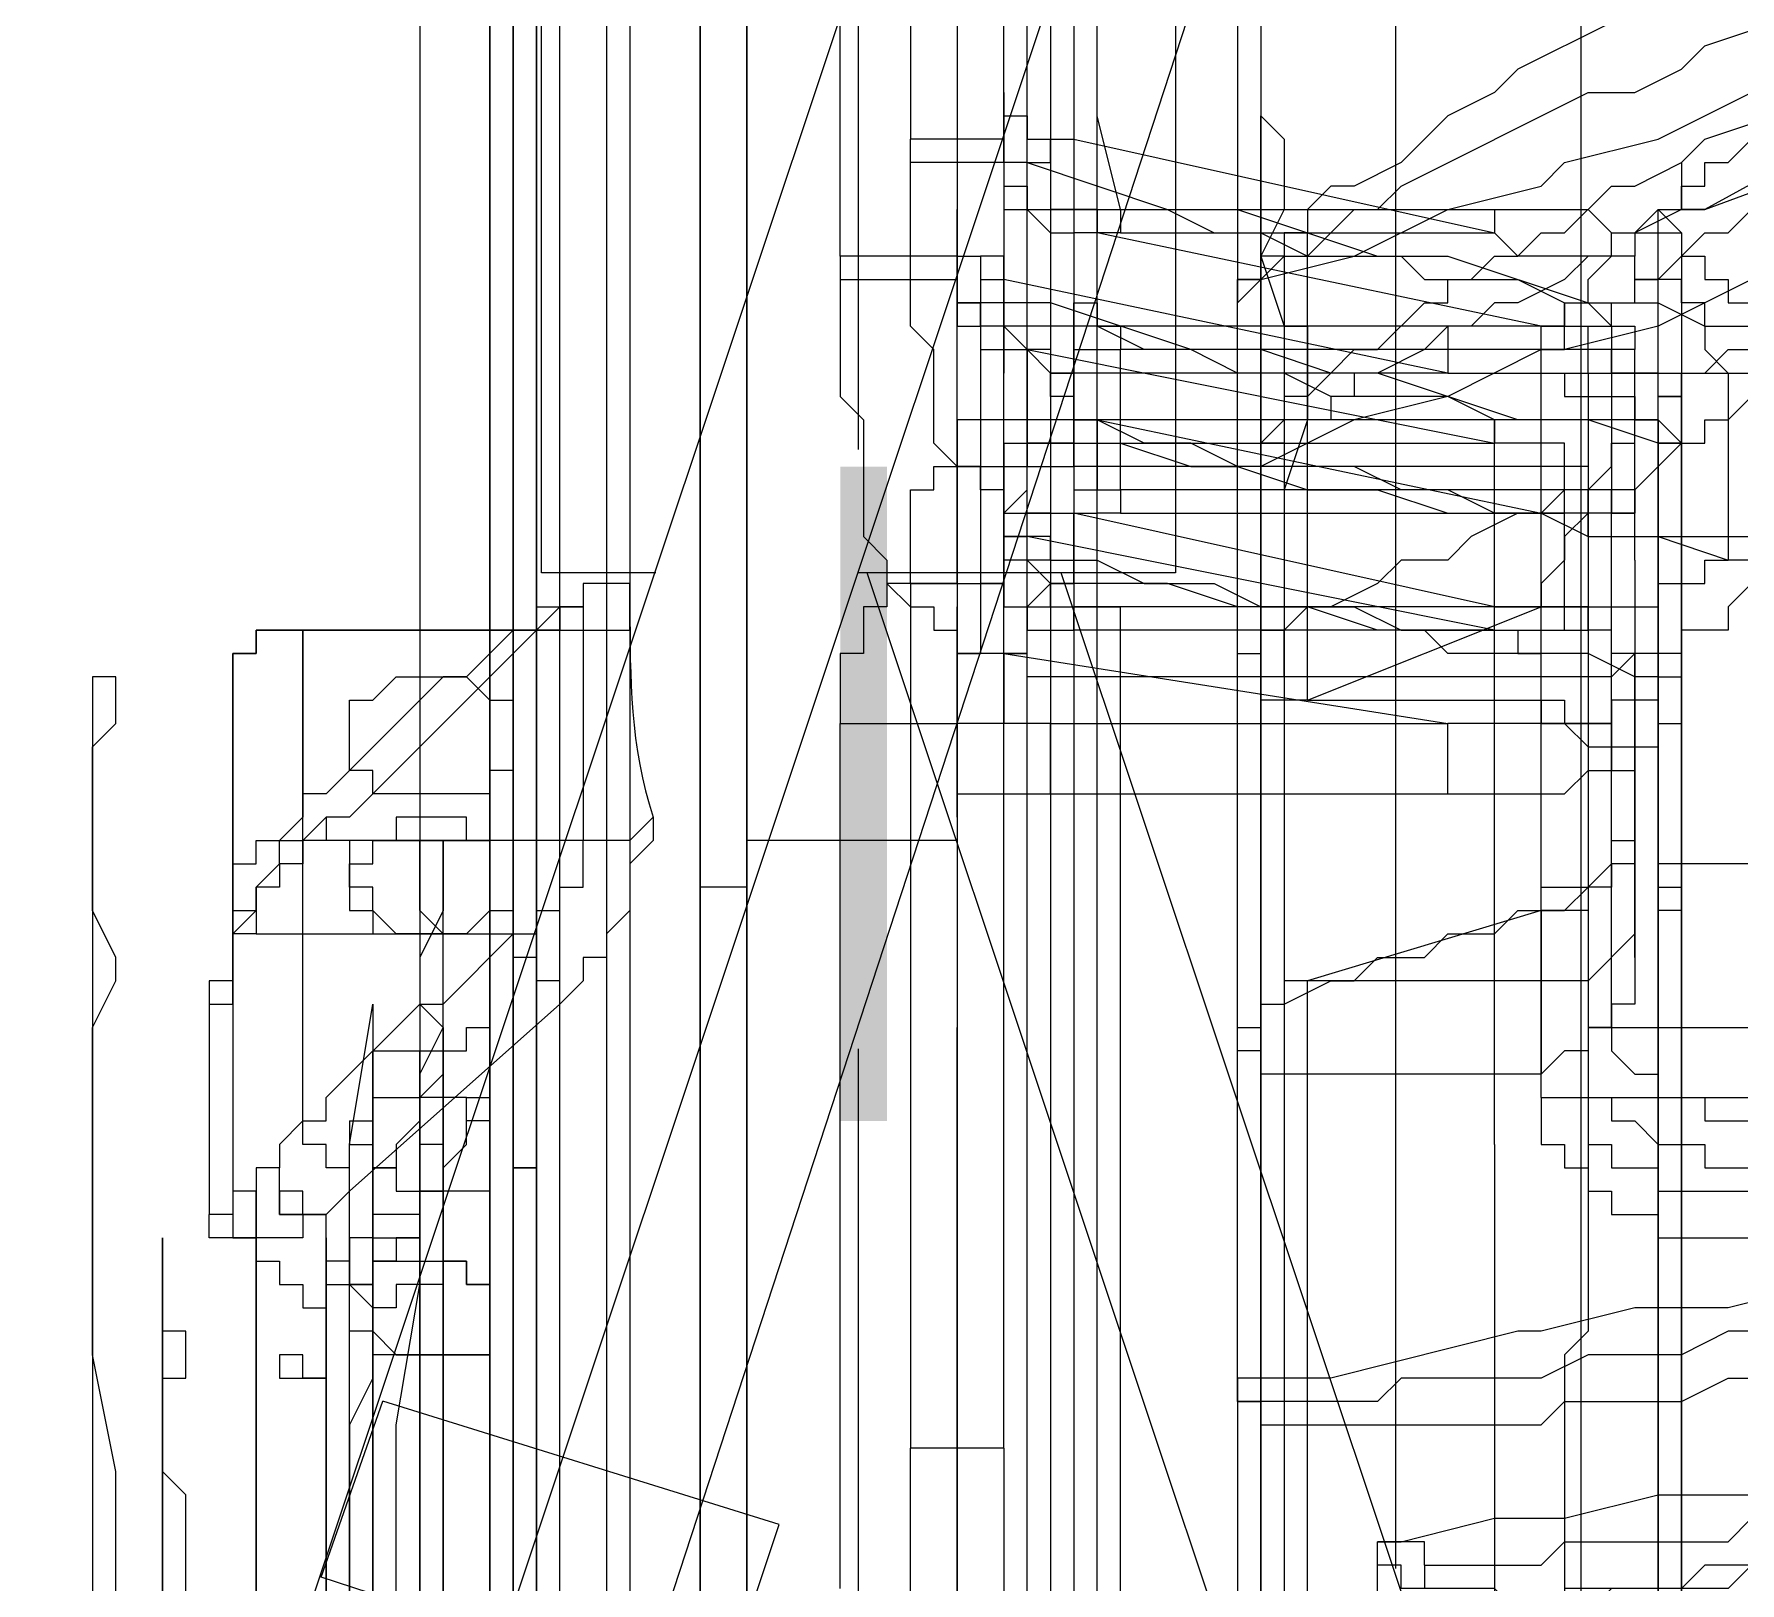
# Model space of a CAD drawing. Header units: millimetres. Extents: x 25083 to 52777, y 24772 to 45779.
# Drawn here: x 49404.81 to 49431.92, y 36179.16 to 36203.77 of the extents above; entities that cross this region are included whole.
import ezdxf

# ---------------------------------------------------------------- set-up
doc = ezdxf.new("R2010")
doc.units = ezdxf.units.MM
doc.layers.add('小车', color=7, linetype='Continuous')
doc.styles.add('标准', font='', dxfattribs={"width": 0.667})
doc.styles.get('标准').set_extended_font_data('FangSong_GB2312')
doc.dimstyles.new('标准', dxfattribs={"dimtxt": 35, "dimasz": 4, "dimexe": 2, "dimexo": 0, "dimtad": 1, "dimdec": 1, "dimzin": 9, "dimdsep": 46, "dimtxsty": '标准', "dimcen": 0, "dimdle": 6, "dimazin": 2, "dimtfac": 1, "dimtdec": 1, "dimtmove": 0, "dimatfit": 3, "dimfxl": 1, "dimtolj": 1, "dimtzin": 0, "dimarcsym": 0})

# ---------------------------------------------------------------- blocks, each defined once
blk = doc.blocks.new('zw$D2F4')
h = blk.add_hatch(color=7)
edge = h.paths.add_edge_path(flags=0)
edge.add_spline(control_points=[(528.444, 242.126), (528.444, 242.126), (528.444, 252.524), (528.444, 252.524), (528.444, 252.524), (527.701, 252.524), (527.701, 252.524), (527.701, 252.524), (527.701, 242.126), (527.701, 242.126), (527.701, 242.126), (528.444, 242.126), (528.444, 242.126), (528.444, 242.126), (528.444, 242.126), (528.444, 242.126)], knot_values=[0, 0, 0, 0, 1, 1, 1, 2, 2, 2, 3, 3, 3, 4, 4, 4, 5, 5, 5, 5], degree=3, periodic=0)
edge = h.paths.add_edge_path(flags=0)
edge.add_spline(control_points=[(528.444, 263.294), (528.444, 263.294), (528.444, 295.23), (528.444, 295.23), (528.444, 295.23), (527.701, 295.23), (527.701, 295.23), (527.701, 295.23), (527.701, 263.294), (527.701, 263.294), (527.701, 263.294), (528.444, 263.294), (528.444, 263.294), (528.444, 263.294), (528.444, 263.294), (528.444, 263.294)], knot_values=[0, 0, 0, 0, 1, 1, 1, 2, 2, 2, 3, 3, 3, 4, 4, 4, 5, 5, 5, 5], degree=3, periodic=0)
edge = h.paths.add_edge_path(flags=0)
edge.add_spline(control_points=[(528.444, 306), (528.444, 306), (528.444, 316.398), (528.444, 316.398), (528.444, 316.398), (527.701, 316.398), (527.701, 316.398), (527.701, 316.398), (527.701, 306), (527.701, 306), (527.701, 306), (528.444, 306), (528.444, 306), (528.444, 306), (528.444, 306), (528.444, 306)], knot_values=[0, 0, 0, 0, 1, 1, 1, 2, 2, 2, 3, 3, 3, 4, 4, 4, 5, 5, 5, 5], degree=3, periodic=0)
edge = h.paths.add_edge_path(flags=0)
edge.add_spline(control_points=[(528.444, 327.167), (528.444, 327.167), (528.444, 359.104), (528.444, 359.104), (528.444, 359.104), (527.701, 359.104), (527.701, 359.104), (527.701, 359.104), (527.701, 327.167), (527.701, 327.167), (527.701, 327.167), (528.444, 327.167), (528.444, 327.167), (528.444, 327.167), (528.444, 327.167), (528.444, 327.167)], knot_values=[0, 0, 0, 0, 1, 1, 1, 2, 2, 2, 3, 3, 3, 4, 4, 4, 5, 5, 5, 5], degree=3, periodic=0)
at = {"color": 7, "lineweight": 5}
for points in [[(522.502, 371.359), (522.502, 360.59), (522.131, 355.391), (522.131, 216.874), (522.502, 211.303), (522.502, 210.932), (522.502, 201.277)], [(522.502, 201.277), (522.502, 205.362), (522.873, 206.476), (522.873, 361.704), (522.873, 362.075), (522.873, 366.903), (522.502, 367.274), (522.502, 371.359)], [(525.844, 201.277), (525.844, 207.59), (525.473, 210.932), (525.473, 355.391), (525.473, 360.59), (525.473, 363.932), (525.844, 366.531), (525.844, 371.359)], [(525.844, 371.359), (525.844, 367.274), (526.216, 365.417), (526.216, 217.616), (526.216, 212.046), (526.216, 208.704), (525.844, 206.476), (525.844, 201.277)], [(525.844, 369.874), (525.844, 359.104), (525.473, 353.162), (525.473, 321.968), (525.473, 315.655), (525.473, 309.713)], [(526.216, 310.827), (526.216, 363.932), (525.844, 365.417), (525.844, 369.874)], [(522.502, 205.362), (522.502, 214.645), (522.131, 220.216), (522.131, 350.192), (522.502, 356.876), (522.502, 359.847), (522.502, 367.274)], [(522.502, 367.274), (522.502, 363.189), (522.873, 361.704), (522.873, 215.76), (522.873, 213.16), (522.873, 210.189), (522.502, 210.189), (522.502, 205.362)], [(523.616, 206.476), (523.616, 209.075), (523.245, 210.189), (523.245, 356.133), (523.245, 358.733), (523.245, 361.704), (523.616, 363.56), (523.616, 366.531)], [(523.616, 366.531), (523.616, 352.048), (523.988, 350.192), (523.988, 223.187), (523.616, 216.874), (523.616, 213.903), (523.616, 206.476)], [(522.502, 365.046), (522.502, 202.391)], [(530.301, 321.226), (530.301, 346.107)], [(532.157, 320.483), (531.786, 321.968), (531.786, 344.993)], [(529.558, 344.621), (529.558, 319.369)], [(531.043, 343.507), (531.043, 318.626)], [(521.017, 343.136), (521.017, 227.272)], [(526.216, 339.793), (526.216, 310.456)], [(526.216, 235.07), (526.216, 339.793)], [(528.815, 339.793), (528.815, 321.597)], [(530.301, 321.597), (530.301, 339.793)], [(522.502, 232.842), (522.502, 337.937)], [(524.359, 337.937), (524.359, 232.842)], [(525.473, 232.842), (525.473, 337.937)], [(525.473, 337.937), (525.473, 232.842)], [(527.701, 319.74), (527.701, 337.937)], [(529.558, 337.937), (529.558, 319.74)], [(531.786, 287.06), (531.786, 329.024), (531.415, 329.395), (531.415, 331.995), (531.786, 332.366), (531.786, 333.48), (531.415, 333.48), (531.415, 286.318)], [(530.672, 286.318), (530.672, 327.91), (531.043, 329.024), (531.043, 330.51), (530.672, 331.252), (530.672, 332.738), (531.043, 332.738), (531.043, 287.06)], [(541.07, 321.226), (541.441, 321.597), (542.555, 321.968), (544.784, 323.454), (545.155, 323.454), (547.383, 324.939), (548.497, 325.31), (548.869, 325.682), (550.354, 326.425), (551.468, 326.796), (552.582, 327.539)], [(552.954, 326.796), (541.441, 320.483)], [(544.784, 326.053), (544.412, 326.053), (543.298, 325.31), (542.555, 324.939), (542.184, 324.568), (541.07, 324.196), (540.327, 323.825), (539.956, 323.454), (538.471, 322.711), (538.099, 322.34), (537.356, 321.968), (536.614, 321.226), (535.871, 320.854), (535.5, 320.854), (535.128, 320.483)], [(534.014, 318.997), (534.014, 319.369), (534.386, 319.369), (534.757, 319.74), (535.128, 319.74), (535.871, 320.483), (536.242, 320.483), (536.614, 320.854), (539.585, 322.34), (540.327, 322.34), (541.07, 322.711), (541.441, 323.082), (542.555, 323.454), (542.927, 323.825), (544.041, 324.196), (544.412, 324.196), (545.526, 324.939)], [(534.014, 318.997), (534.386, 319.369), (535.871, 319.74), (537.356, 320.483), (538.842, 320.854), (539.213, 321.226), (540.699, 321.597), (542.184, 322.34), (543.67, 322.711), (544.412, 323.082), (545.526, 323.454), (547.012, 324.196), (548.497, 324.568)], [(534.386, 324.196), (534.386, 317.141)], [(534.014, 323.454), (534.014, 319.74)], [(538.842, 317.883), (538.842, 318.255), (539.213, 318.255), (539.213, 318.997), (539.585, 318.997), (539.585, 319.369), (539.956, 319.74), (539.956, 320.111), (540.327, 320.111), (540.699, 320.483), (541.07, 320.483), (541.07, 320.854), (541.441, 320.854), (541.441, 321.226), (541.813, 321.226), (542.184, 321.597), (542.555, 321.597), (542.927, 321.968), (543.298, 321.968), (543.298, 322.34), (544.041, 322.34), (544.412, 322.711), (545.155, 322.711), (545.155, 323.082)], [(541.441, 320.483), (548.497, 323.082)], [(530.301, 322.34), (530.301, 321.226)], [(530.301, 321.597), (530.301, 322.34)], [(530.301, 322.34), (530.301, 321.968), (530.672, 321.968), (530.672, 321.597), (531.043, 321.597), (531.415, 321.597)], [(534.386, 285.946), (534.386, 321.968), (534.757, 321.597), (534.757, 321.226), (534.757, 320.854), (534.757, 320.483), (534.386, 319.74), (534.757, 318.626), (534.757, 313.798)], [(528.815, 321.226), (528.815, 321.597)], [(530.301, 321.597), (529.558, 321.597), (529.187, 321.597), (528.815, 321.597)], [(530.301, 321.597), (530.301, 321.226)], [(530.672, 321.226), (531.043, 321.226), (531.043, 321.597), (531.415, 321.597)], [(531.415, 321.597), (538.099, 320.111)], [(531.415, 321.597), (531.415, 320.111)], [(549.24, 321.597), (548.497, 321.597), (547.012, 321.226), (545.526, 320.483), (544.412, 320.111), (543.67, 319.74), (542.184, 319.369), (540.699, 318.626), (539.213, 318.255), (538.842, 318.255), (537.356, 317.512), (535.871, 317.141), (534.386, 316.398)], [(539.585, 317.883), (539.585, 318.626), (539.956, 318.626), (539.956, 318.997), (540.327, 318.997), (540.327, 319.369), (540.699, 319.369), (541.441, 320.111), (541.813, 320.111), (542.184, 320.483), (542.555, 320.483), (542.927, 320.854), (543.67, 320.854), (544.041, 321.226), (544.784, 321.226), (545.155, 321.597), (545.898, 321.597)], [(529.558, 316.398), (529.187, 316.769), (529.187, 318.255), (528.815, 318.626), (528.815, 321.226)], [(530.301, 321.226), (528.815, 321.226)], [(530.301, 321.226), (530.301, 318.626), (530.672, 318.255), (530.672, 316.398)], [(530.672, 321.226), (530.301, 321.226)], [(530.301, 321.226), (530.301, 320.483), (530.672, 320.483), (531.043, 320.111), (531.415, 320.111)], [(530.301, 321.226), (530.301, 320.854), (530.672, 320.854), (530.672, 320.483), (531.043, 320.483), (532.157, 320.483)], [(530.672, 316.769), (530.672, 321.226)], [(530.672, 321.226), (532.9, 320.483), (534.014, 320.483), (536.242, 319.74), (537.356, 319.74), (539.585, 318.997), (540.699, 318.997), (541.441, 318.626)], [(535.5, 317.883), (535.871, 318.255), (536.242, 318.255), (536.985, 318.997), (537.356, 318.997), (537.356, 319.369), (537.728, 319.369), (538.099, 319.74), (538.471, 319.74), (538.842, 320.111), (539.213, 320.111), (539.956, 320.854), (540.327, 320.854), (541.07, 321.226)], [(541.07, 321.226), (541.07, 320.483), (541.441, 320.483)], [(529.558, 319.369), (529.558, 320.483)], [(529.558, 320.483), (529.558, 319.74)], [(529.558, 320.483), (529.558, 319.74), (529.929, 319.74), (529.929, 319.369), (530.301, 319.369)], [(531.786, 320.483), (531.043, 320.483), (531.043, 320.111)], [(531.786, 320.483), (532.9, 320.483), (533.643, 320.111), (534.386, 320.111), (535.128, 319.74), (536.614, 319.74), (536.985, 319.369), (538.471, 319.369), (539.213, 318.997)], [(531.786, 320.483), (531.786, 320.111)], [(532.157, 320.483), (538.099, 320.483)], [(532.157, 320.483), (532.157, 320.111)], [(535.128, 320.483), (535.128, 320.111), (534.757, 320.111), (534.757, 319.74), (534.386, 319.74), (534.386, 319.369), (534.014, 319.369), (534.014, 318.997)], [(541.441, 320.483), (541.07, 320.483), (540.327, 320.111), (540.327, 319.74), (539.585, 319.74), (539.213, 319.369), (538.471, 318.997), (538.099, 318.997), (537.728, 318.626), (537.356, 318.626), (536.985, 318.255), (536.242, 317.883), (535.871, 317.883), (535.871, 317.512), (535.5, 317.512), (535.5, 317.141), (534.757, 317.141), (534.757, 316.769), (534.386, 316.769), (534.386, 316.398)], [(538.099, 320.483), (539.585, 320.483), (539.956, 320.111), (541.07, 320.111), (541.07, 319.74), (541.441, 319.74), (541.441, 319.369), (541.813, 319.369), (541.813, 318.997), (542.184, 318.997), (542.184, 318.626)], [(538.099, 320.483), (538.099, 320.111)], [(540.699, 285.946), (540.699, 320.483), (541.07, 320.111), (541.07, 286.689)], [(531.043, 320.111), (531.043, 317.883)], [(531.043, 320.111), (531.415, 320.111)], [(531.415, 320.111), (531.415, 318.626)], [(532.157, 320.111), (531.415, 320.111)], [(531.786, 320.111), (531.415, 320.111)], [(531.415, 320.111), (531.415, 317.512)], [(538.842, 318.626), (531.786, 320.111)], [(531.786, 318.997), (531.786, 320.111)], [(532.157, 320.111), (538.099, 320.111)], [(535.128, 312.684), (535.128, 320.111), (534.757, 320.111), (534.757, 318.626), (535.128, 318.626), (535.128, 317.141), (534.757, 316.027), (534.757, 314.17), (534.757, 312.684), (534.757, 285.946)], [(541.441, 318.626), (541.441, 318.997), (541.07, 318.997), (541.07, 319.369), (540.327, 319.369), (540.327, 319.74), (538.471, 319.74), (538.099, 320.111)], [(539.585, 315.284), (539.585, 316.027), (539.956, 316.398), (539.956, 316.769), (540.327, 316.769), (540.327, 317.141), (540.699, 317.141), (540.699, 317.512), (541.07, 317.512), (541.07, 317.883), (541.441, 317.883), (541.813, 318.255), (542.184, 318.255), (542.184, 318.626), (542.555, 318.626), (542.927, 318.997), (543.298, 318.997), (543.67, 319.369), (544.041, 319.369), (544.041, 319.74), (544.784, 319.74), (545.155, 320.111), (545.898, 320.111)], [(527.701, 319.74), (527.701, 319.369)], [(529.558, 319.74), (528.444, 319.74), (527.701, 319.74)], [(529.558, 319.74), (529.558, 319.369)], [(530.301, 319.369), (530.301, 319.74), (529.929, 319.74), (529.929, 319.369), (529.929, 318.997)], [(534.014, 319.74), (534.014, 318.997)], [(527.701, 319.369), (527.701, 317.512), (528.072, 317.141), (528.072, 315.284), (528.444, 314.912), (528.444, 314.541)], [(527.701, 319.369), (529.558, 319.369)], [(529.558, 319.369), (529.558, 318.626), (529.929, 318.626), (529.929, 318.255), (530.301, 318.255)], [(531.043, 318.626), (529.929, 318.626), (529.929, 318.997), (529.558, 318.997), (529.558, 319.369)], [(529.558, 314.541), (529.558, 319.369)], [(529.558, 319.369), (529.558, 318.997), (529.929, 318.997)], [(537.356, 317.883), (530.301, 319.369)], [(530.301, 318.255), (530.301, 319.369)], [(540.699, 316.769), (539.585, 317.141), (538.471, 317.141), (536.242, 317.883), (535.5, 317.883), (534.386, 318.255), (533.272, 318.255), (531.043, 318.997), (529.929, 318.997)], [(529.929, 318.997), (529.929, 314.541)], [(531.415, 318.626), (531.415, 318.997), (531.786, 318.997)], [(531.786, 318.997), (531.786, 318.626), (532.157, 318.626)], [(534.014, 301.915), (534.014, 318.997)], [(539.213, 318.997), (539.213, 318.626), (538.842, 318.626)], [(539.213, 318.997), (539.585, 318.997), (539.956, 318.626), (540.327, 318.626), (540.327, 318.255)], [(539.956, 315.284), (539.956, 315.655), (540.327, 315.655), (540.327, 316.027), (541.07, 316.769), (541.441, 316.769), (541.441, 317.141), (541.813, 317.141), (542.184, 317.512), (542.555, 317.512), (542.927, 317.883), (543.67, 317.883), (544.041, 318.255), (544.412, 318.255), (544.784, 318.626), (545.898, 318.626), (546.269, 318.997)], [(531.043, 318.626), (530.301, 318.626), (530.301, 318.255)], [(531.043, 318.626), (531.043, 318.255), (530.672, 318.255)], [(537.356, 318.626), (531.043, 318.626)], [(531.043, 318.626), (531.043, 317.883)], [(538.099, 317.141), (537.356, 317.512), (535.5, 317.512), (534.757, 317.883), (534.014, 317.883), (533.272, 318.255), (532.529, 318.255), (531.786, 318.626), (531.043, 318.626)], [(531.415, 316.398), (531.415, 318.626)], [(531.415, 318.626), (531.415, 318.255), (532.157, 318.255)], [(538.842, 318.626), (532.157, 318.626)], [(532.157, 318.626), (532.157, 318.255)], [(541.07, 316.769), (541.07, 317.512), (540.699, 317.512), (540.699, 317.883), (540.327, 317.883), (539.956, 317.883), (539.956, 318.255), (538.842, 318.255), (538.842, 318.626), (537.356, 318.626)], [(537.356, 318.626), (537.356, 317.883)], [(538.842, 318.626), (539.956, 318.626), (539.956, 318.255)], [(541.441, 318.626), (541.441, 318.255), (541.813, 317.883), (541.813, 314.912)], [(541.441, 318.626), (542.184, 318.626)], [(530.301, 318.255), (530.672, 318.255), (531.043, 317.883)], [(530.301, 315.655), (530.301, 318.255)], [(530.301, 318.255), (530.301, 317.883)], [(530.301, 317.883), (530.301, 318.255), (530.672, 318.255)], [(530.672, 318.255), (538.099, 316.769)], [(530.672, 318.255), (530.672, 317.141)], [(539.956, 318.255), (532.157, 318.255)], [(532.157, 316.027), (532.157, 318.255)], [(540.327, 318.255), (539.956, 318.255)], [(539.956, 318.255), (539.956, 316.027)], [(540.327, 316.027), (540.327, 318.255)], [(530.301, 316.769), (530.301, 317.883)], [(530.301, 315.655), (530.301, 317.883)], [(537.356, 317.883), (531.043, 317.883)], [(531.786, 317.141), (531.415, 317.141), (531.415, 317.512), (531.043, 317.512), (531.043, 317.883)], [(531.043, 317.883), (531.415, 317.883), (531.415, 317.512)], [(535.5, 317.883), (535.128, 317.512), (534.757, 317.512), (534.757, 317.141), (534.386, 316.769)], [(537.356, 317.883), (539.213, 317.883), (539.213, 317.512), (540.327, 317.512), (540.327, 317.141), (540.699, 317.141), (540.699, 316.769)], [(538.842, 306.371), (538.842, 317.883)], [(538.842, 317.883), (539.585, 317.883)], [(539.585, 317.883), (558.524, 317.883)], [(539.585, 317.883), (539.585, 306.371)], [(531.415, 317.512), (531.415, 316.398)], [(531.415, 317.512), (531.415, 317.141), (531.786, 317.141)], [(538.099, 317.141), (529.558, 317.141)], [(529.558, 317.141), (529.558, 313.427), (529.558, 312.684), (529.558, 310.827)], [(530.301, 316.769), (530.672, 316.769), (530.672, 317.141)], [(531.415, 316.769), (530.672, 316.769), (530.672, 317.141)], [(531.786, 317.141), (538.842, 315.655)], [(531.786, 317.141), (531.786, 316.027)], [(539.213, 315.655), (538.099, 315.655), (537.356, 316.027), (536.614, 316.027), (535.871, 316.398), (534.014, 316.398), (533.272, 316.769), (532.529, 316.769), (531.786, 317.141)], [(534.386, 317.141), (534.386, 316.769)], [(538.099, 316.398), (538.099, 317.141)], [(539.585, 316.398), (539.213, 316.398), (539.213, 316.769), (538.842, 316.769), (538.842, 317.141), (538.471, 317.141), (538.099, 317.141)], [(538.099, 317.141), (538.099, 316.769)], [(540.699, 317.141), (539.585, 317.141)], [(539.585, 317.141), (539.585, 316.398)], [(540.699, 317.141), (540.699, 316.769), (541.07, 316.769), (541.07, 313.056), (541.07, 312.313), (541.07, 310.085)], [(540.699, 310.085), (540.699, 317.141)], [(541.07, 307.485), (541.07, 316.769), (540.699, 317.141), (540.699, 265.15)], [(530.301, 316.769), (530.301, 314.541)], [(530.301, 316.769), (530.301, 316.398), (531.415, 316.398)], [(530.672, 316.398), (530.672, 316.769)], [(530.672, 316.769), (531.786, 316.769)], [(530.672, 316.769), (531.043, 316.769), (531.043, 315.655), (530.672, 315.655)], [(531.415, 316.769), (538.099, 316.769)], [(531.415, 315.655), (531.786, 315.655), (531.786, 316.769)], [(531.415, 316.398), (531.415, 316.769)], [(531.786, 316.769), (532.157, 316.769), (533.272, 316.398), (534.014, 316.398), (535.128, 316.027), (536.242, 316.027), (537.356, 315.655), (538.842, 315.655), (539.585, 315.284), (540.699, 315.284), (541.813, 314.912)], [(534.386, 316.398), (534.386, 316.769)], [(534.386, 316.769), (534.386, 287.06)], [(539.213, 316.398), (538.842, 316.398), (538.842, 316.769), (538.099, 316.769)], [(541.07, 316.769), (540.699, 316.769)], [(540.699, 313.056), (540.699, 316.769)], [(541.07, 316.769), (541.07, 313.056)], [(528.815, 314.541), (528.815, 316.027), (529.187, 316.027), (529.187, 316.398), (529.558, 316.398)], [(530.301, 315.655), (530.301, 316.027), (529.929, 316.027), (529.929, 316.398), (529.558, 316.398)], [(529.558, 316.398), (530.672, 316.398)], [(530.301, 315.655), (530.672, 316.027), (530.672, 316.398)], [(539.213, 316.398), (531.415, 316.398)], [(531.415, 316.398), (531.415, 316.027), (532.157, 316.027)], [(531.415, 316.398), (531.415, 316.027), (531.786, 316.027)], [(531.415, 316.398), (531.415, 314.17)], [(539.585, 316.398), (538.099, 316.398)], [(538.099, 306.371), (538.099, 316.398)], [(539.213, 314.17), (539.213, 316.398)], [(539.585, 316.398), (539.213, 316.398)], [(539.585, 316.398), (539.585, 305.257)], [(539.585, 316.398), (539.585, 314.17)], [(532.157, 315.655), (531.786, 315.655), (531.786, 316.027)], [(539.956, 316.027), (532.157, 316.027)], [(532.157, 316.027), (532.157, 315.655)], [(539.585, 316.027), (539.213, 316.027), (538.842, 315.655), (538.471, 315.655), (537.728, 315.284), (537.356, 314.912), (536.614, 314.912), (536.242, 314.541), (535.5, 314.17), (535.128, 314.17), (534.757, 313.798)], [(539.956, 316.027), (539.956, 315.655), (539.213, 315.655), (538.842, 315.655)], [(539.585, 316.027), (539.585, 315.655), (539.213, 315.284), (539.213, 314.912), (538.842, 314.541), (538.842, 314.17)], [(540.327, 316.027), (540.327, 315.655), (539.585, 315.655), (539.213, 315.655)], [(540.327, 314.912), (540.327, 315.655), (539.956, 315.655), (539.956, 316.027), (539.585, 316.027)], [(540.327, 316.027), (539.956, 316.027)], [(530.301, 314.541), (530.301, 315.655)], [(530.301, 314.541), (530.301, 315.284), (530.672, 315.284), (530.672, 315.655)], [(530.301, 315.655), (530.672, 315.655)], [(530.672, 315.284), (530.301, 315.284), (530.301, 315.655)], [(531.043, 314.912), (530.672, 314.912), (530.672, 315.284), (530.301, 315.284), (530.301, 315.655)], [(530.672, 315.655), (531.415, 315.655)], [(538.099, 314.17), (531.415, 315.655)], [(531.415, 314.541), (531.415, 315.655)], [(532.157, 315.655), (538.842, 315.655)], [(538.842, 315.655), (539.213, 315.655)], [(538.099, 313.798), (530.672, 315.284)], [(530.672, 314.17), (530.672, 315.284)], [(531.043, 314.912), (531.043, 315.284), (530.672, 315.284)], [(539.585, 315.284), (539.956, 315.284)], [(539.585, 315.284), (539.585, 307.485)], [(539.956, 315.284), (559.267, 315.284)], [(539.956, 307.485), (539.956, 315.284)], [(531.043, 314.541), (530.672, 314.912), (530.301, 314.912), (530.301, 314.541), (529.929, 314.541)], [(531.043, 314.912), (531.786, 314.912), (532.529, 314.541), (533.643, 314.541), (534.386, 314.17), (535.871, 314.17), (536.614, 313.798), (538.099, 313.798)], [(542.184, 314.912), (542.184, 314.541), (541.813, 314.17), (541.813, 313.798), (541.07, 313.798), (541.07, 313.427), (540.327, 313.427), (539.956, 313.056), (538.099, 313.056)], [(538.099, 314.17), (540.699, 314.17), (540.699, 314.541), (541.07, 314.541), (541.441, 314.541), (541.441, 314.912), (541.813, 314.912)], [(540.327, 314.912), (540.327, 313.056)], [(540.327, 314.912), (540.327, 311.57)], [(542.184, 314.912), (541.813, 314.912)], [(524.359, 314.17), (524.359, 314.541), (523.988, 314.541), (523.616, 314.541), (523.616, 314.17), (523.245, 314.17)], [(528.444, 314.541), (528.444, 314.17), (528.072, 314.17), (528.072, 313.427), (527.701, 313.427), (527.701, 312.684), (527.701, 312.313)], [(529.558, 314.541), (528.444, 314.541)], [(528.444, 314.541), (528.815, 314.17), (529.187, 314.17), (529.187, 313.798), (529.558, 313.798)], [(528.815, 314.541), (528.815, 300.801)], [(528.815, 314.541), (530.301, 314.541)], [(529.558, 314.541), (529.558, 313.798)], [(529.558, 314.541), (529.929, 314.541)], [(529.929, 314.541), (529.929, 313.427)], [(530.301, 300.801), (530.301, 314.541)], [(530.301, 313.427), (530.301, 314.541)], [(530.301, 313.427), (530.672, 313.427), (530.672, 314.17), (531.043, 314.17), (531.043, 314.541)], [(530.301, 313.427), (530.301, 314.17), (530.672, 314.17), (531.043, 314.541), (531.415, 314.541)], [(530.301, 314.541), (530.301, 314.17), (530.672, 314.17)], [(530.301, 314.541), (530.301, 314.17), (531.415, 314.17)], [(540.699, 313.056), (540.327, 313.056), (539.585, 313.427), (537.356, 313.427), (536.985, 313.798), (536.242, 313.798), (535.128, 314.17), (534.014, 314.17), (532.9, 314.541), (531.043, 314.541)], [(531.415, 314.541), (531.415, 314.17), (532.157, 314.17)], [(519.903, 310.827), (523.245, 314.17)], [(523.245, 314.17), (523.245, 313.798), (522.502, 313.798)], [(522.502, 313.798), (522.873, 313.798), (522.873, 314.17), (523.616, 314.17), (523.616, 313.798)], [(522.502, 310.827), (522.502, 313.056), (522.502, 314.17)], [(522.502, 314.17), (522.502, 311.942), (522.502, 310.827)], [(523.616, 313.798), (524.359, 313.798), (524.359, 314.17)], [(529.558, 314.17), (529.558, 311.57), (529.558, 311.199), (529.558, 310.827)], [(529.558, 310.827), (529.558, 313.427), (529.558, 314.17)], [(530.672, 314.17), (530.672, 313.798), (531.415, 313.798)], [(539.213, 314.17), (531.415, 314.17)], [(531.415, 313.798), (531.415, 314.17)], [(538.099, 314.17), (532.157, 314.17)], [(532.157, 313.056), (532.157, 314.17)], [(535.128, 312.684), (538.842, 314.17)], [(538.099, 313.798), (538.471, 313.798), (538.471, 313.427), (538.842, 313.427), (538.842, 313.798), (539.213, 313.798), (539.585, 313.798), (539.585, 314.17)], [(538.099, 313.056), (538.099, 314.17)], [(538.099, 313.798), (539.213, 313.798), (539.213, 314.17)], [(538.842, 312.684), (538.842, 314.17)], [(540.327, 313.056), (540.327, 313.427), (539.956, 313.427), (539.956, 313.798), (539.585, 313.798), (539.585, 314.17), (538.842, 314.17)], [(539.213, 314.17), (539.585, 314.17)], [(519.16, 313.798), (518.417, 313.798), (518.417, 313.427), (518.046, 313.427), (518.046, 313.056)], [(518.046, 313.056), (518.046, 313.427), (518.417, 313.427), (518.417, 313.798), (518.789, 313.798), (519.16, 313.798)], [(519.16, 313.798), (523.616, 313.798)], [(522.502, 313.798), (519.16, 313.798)], [(519.16, 310.456), (519.16, 313.798)], [(519.16, 313.798), (519.16, 310.827)], [(522.502, 313.798), (521.759, 313.056), (521.388, 313.056), (519.531, 311.199), (519.16, 311.199), (519.16, 310.827)], [(529.558, 313.798), (529.558, 313.427), (529.929, 313.427)], [(538.099, 313.798), (531.415, 313.798)], [(534.014, 313.056), (534.014, 313.427), (534.386, 313.427), (534.386, 313.798), (534.757, 313.798)], [(535.128, 312.684), (535.128, 313.056), (534.757, 313.056), (534.757, 313.798)], [(529.929, 313.427), (529.558, 313.427), (529.558, 312.684)], [(530.301, 313.427), (529.929, 313.427)], [(530.301, 313.427), (537.356, 312.313)], [(530.301, 313.427), (530.301, 312.684)], [(532.157, 313.056), (530.672, 313.056), (530.672, 313.427), (530.301, 313.427)], [(530.301, 300.801), (530.301, 313.427)], [(541.07, 313.427), (541.07, 311.57), (541.07, 310.456)], [(541.07, 310.456), (541.07, 312.313), (541.07, 313.427)], [(516.189, 286.689), (516.189, 300.429), (515.818, 302.286), (515.818, 307.485), (516.189, 308.228), (516.189, 308.599), (515.818, 309.342), (515.818, 311.942), (516.189, 312.313), (516.189, 312.684), (516.189, 313.056), (515.818, 313.056), (515.818, 286.689)], [(518.046, 313.056), (518.046, 309.713)], [(518.046, 308.228), (518.046, 313.056)], [(519.903, 311.942), (519.903, 312.684), (520.274, 312.684), (520.645, 313.056), (521.759, 313.056), (522.131, 312.684), (522.502, 312.684), (522.502, 311.942)], [(538.099, 313.056), (532.157, 313.056)], [(532.157, 261.808), (532.157, 313.056)], [(535.128, 312.684), (534.386, 312.684), (534.386, 313.056), (534.014, 313.056)], [(537.356, 311.199), (539.213, 311.199), (539.585, 311.57), (540.327, 311.57), (540.327, 311.942), (540.699, 311.942), (540.699, 312.313), (541.07, 312.313), (541.07, 313.056)], [(540.699, 313.056), (540.699, 312.684), (539.956, 312.684), (539.956, 312.313), (539.585, 312.313), (537.356, 312.313)], [(540.327, 311.57), (540.327, 313.056)], [(540.699, 313.056), (541.07, 313.056)], [(527.701, 312.313), (529.558, 312.313), (529.558, 312.684)], [(529.558, 312.684), (529.558, 311.57)], [(529.558, 312.684), (529.558, 298.573)], [(530.301, 312.684), (530.301, 312.313), (529.558, 312.313), (529.558, 311.942), (529.558, 311.57)], [(531.043, 312.313), (530.301, 312.313), (530.301, 312.684)], [(535.128, 312.684), (538.842, 312.684)], [(535.128, 312.684), (538.842, 312.684)], [(538.842, 312.684), (538.842, 312.313), (539.213, 312.313), (539.585, 311.942), (539.956, 311.942), (539.956, 311.57), (540.327, 311.57), (540.327, 311.199), (540.327, 310.827)], [(538.842, 312.684), (539.213, 312.684), (539.213, 312.313), (539.956, 312.313), (539.956, 311.942), (540.327, 311.942), (540.327, 311.57)], [(527.701, 298.573), (527.701, 312.313)], [(531.043, 312.313), (537.356, 312.313)], [(531.043, 311.199), (531.043, 312.313)], [(537.356, 311.199), (537.356, 312.313)], [(522.502, 311.942), (522.502, 311.57), (522.131, 311.57), (522.131, 311.199), (521.759, 311.199), (520.274, 311.199), (520.274, 311.57), (519.903, 311.57), (519.903, 311.942)], [(529.558, 311.57), (529.558, 311.199), (530.301, 311.199), (530.672, 311.199), (531.043, 311.199)], [(529.558, 311.57), (529.558, 298.573)], [(539.585, 309.713), (539.956, 310.085), (539.956, 310.456), (540.327, 310.456), (540.327, 311.199), (540.327, 311.57)], [(540.327, 310.827), (540.327, 311.57)], [(540.327, 311.57), (540.327, 310.827)], [(531.043, 311.199), (537.356, 311.199)], [(531.043, 311.199), (531.043, 259.951)], [(519.903, 310.827), (519.531, 310.827), (519.16, 310.456), (519.16, 310.085), (518.789, 310.085), (518.789, 309.713), (518.417, 309.713), (518.417, 308.971), (518.046, 308.971), (518.046, 308.228), (517.674, 308.228), (517.674, 307.857)], [(518.046, 308.228), (518.046, 308.971), (518.417, 309.342), (518.417, 309.713), (518.789, 310.085), (518.789, 310.456), (519.16, 310.827)], [(519.903, 310.827), (519.531, 310.827), (519.531, 310.456), (519.16, 310.456), (519.16, 310.827)], [(522.502, 309.713), (522.502, 310.456), (521.759, 310.456), (521.759, 310.827), (520.645, 310.827), (520.645, 310.456), (519.903, 310.456), (519.903, 309.713)], [(524.73, 310.827), (524.73, 310.456), (524.359, 310.085), (524.359, 309.342), (523.988, 308.971), (523.988, 308.599), (523.616, 308.599), (523.616, 308.228), (523.245, 307.857)], [(524.73, 310.827), (524.359, 310.456), (523.616, 310.456)], [(540.327, 310.827), (540.327, 310.085), (539.956, 310.085), (539.956, 309.713), (539.585, 309.713), (539.585, 309.342), (538.842, 309.342)], [(540.327, 310.827), (540.327, 309.342)], [(540.327, 308.599), (540.327, 310.827)], [(518.046, 309.713), (518.046, 310.085), (518.417, 310.085), (518.417, 310.456), (518.789, 310.456), (519.16, 310.456)], [(523.616, 310.456), (519.16, 310.456)], [(519.16, 308.971), (519.16, 310.456)], [(519.903, 309.713), (519.903, 310.085), (520.274, 310.085), (520.274, 310.456), (520.645, 310.456), (522.131, 310.456), (522.131, 309.713)], [(521.017, 269.978), (521.017, 306.743), (521.388, 307.485), (521.388, 308.971), (521.017, 309.342), (521.017, 309.713), (521.017, 310.456), (521.388, 310.456), (521.388, 309.342), (521.017, 308.599), (521.017, 307.857), (521.388, 307.485), (521.388, 303.772)], [(521.388, 303.4), (521.388, 310.456), (521.017, 310.456), (521.017, 305.257), (521.017, 304.514), (521.017, 285.946)], [(522.502, 308.971), (522.873, 308.971), (522.873, 309.342), (523.245, 309.342), (523.245, 309.713), (523.616, 309.713), (523.616, 310.085), (523.616, 310.456)], [(529.558, 310.456), (526.216, 310.456)], [(526.216, 310.456), (526.216, 309.713)], [(546.64, 310.085), (540.699, 310.085)], [(540.699, 310.085), (540.699, 309.713), (541.07, 309.713), (541.07, 309.342), (540.699, 309.342), (540.699, 308.971), (540.699, 306.371)], [(540.699, 306.371), (540.699, 310.085)], [(518.046, 309.713), (518.046, 304.886)], [(518.046, 309.713), (518.046, 309.342), (518.417, 309.342), (518.417, 308.971), (518.789, 308.971), (519.16, 308.971)], [(519.903, 309.713), (519.903, 309.342), (520.274, 309.342), (520.274, 308.971), (520.645, 308.971), (522.131, 308.971), (522.131, 309.342), (522.502, 309.342), (522.502, 309.713)], [(522.131, 309.713), (522.131, 309.342), (521.759, 308.971), (520.645, 308.971), (520.274, 309.342), (520.274, 309.713), (519.903, 309.713)], [(526.216, 309.713), (525.473, 309.713)], [(526.216, 309.713), (526.216, 305.628)], [(534.757, 307.857), (535.5, 308.228), (535.871, 308.228), (536.242, 308.599), (536.985, 308.599), (537.356, 308.971), (538.099, 308.971), (538.471, 309.342), (539.213, 309.342), (539.585, 309.713)], [(538.842, 309.342), (538.842, 309.713), (539.585, 309.713)], [(538.842, 309.342), (535.128, 308.228)], [(538.842, 309.342), (538.842, 308.228)], [(540.327, 309.342), (540.327, 308.971), (539.585, 308.228), (538.842, 308.228)], [(519.16, 308.971), (522.502, 308.971)], [(519.16, 306), (519.16, 308.971)], [(519.16, 306), (519.531, 306), (519.531, 306.371), (521.017, 307.857), (521.388, 307.857), (522.502, 308.971)], [(523.245, 307.857), (523.245, 308.228), (522.873, 308.228), (522.873, 308.599), (522.502, 308.599), (522.502, 308.971)], [(540.327, 308.599), (540.327, 307.857), (539.956, 307.857), (539.956, 307.485), (539.585, 307.485), (539.585, 307.114), (539.213, 307.114), (538.842, 306.743)], [(517.674, 307.857), (518.046, 307.857), (518.046, 308.228)], [(518.046, 308.228), (518.046, 304.886)], [(535.128, 308.228), (534.757, 308.228), (534.757, 307.857)], [(538.842, 308.228), (535.128, 308.228)], [(535.128, 306.743), (535.128, 308.228)], [(538.842, 308.228), (538.842, 306.743)], [(517.674, 307.857), (517.674, 304.514)], [(523.245, 307.857), (519.903, 304.886)], [(519.903, 286.689), (519.903, 305.628), (520.274, 307.857), (520.274, 301.543), (520.274, 297.087), (520.274, 286.689)], [(534.014, 307.114), (534.014, 307.485), (534.386, 307.485), (534.386, 307.857), (534.757, 307.857)], [(534.757, 307.857), (534.757, 297.087)], [(521.017, 306.371), (521.388, 306.743), (521.388, 307.114), (521.759, 307.114), (521.759, 307.485), (522.131, 307.485)], [(521.017, 304.886), (521.388, 304.886), (521.388, 305.257), (521.759, 305.628), (521.759, 306.371), (522.131, 306.371), (522.131, 307.485)], [(529.558, 265.15), (529.558, 307.485)], [(529.558, 307.485), (529.558, 265.15)], [(539.585, 307.485), (539.956, 307.485)], [(539.585, 307.485), (539.585, 306.371), (539.956, 306.371), (539.956, 306), (540.327, 306), (540.699, 305.628), (541.07, 305.628), (541.441, 305.628), (541.441, 305.257), (545.898, 305.257)], [(539.956, 307.485), (559.267, 307.485)], [(539.956, 307.485), (539.956, 307.114), (540.327, 306.743), (540.699, 306.743), (540.699, 306.371), (541.441, 306.371), (541.441, 306), (546.269, 306)], [(540.699, 265.15), (540.699, 255.495), (541.07, 255.495), (541.07, 307.485)], [(520.274, 307.114), (521.017, 307.114)], [(520.274, 307.114), (521.017, 307.114)], [(520.274, 307.114), (520.274, 304.514)], [(520.274, 286.689), (520.274, 306.371), (520.274, 306.743), (520.274, 307.114)], [(521.017, 286.318), (521.017, 307.114), (521.388, 307.114), (521.388, 295.602), (521.388, 286.689)], [(535.128, 306.743), (534.386, 306.743), (534.386, 307.114), (534.014, 307.114)], [(538.842, 306.743), (535.128, 306.743)], [(535.128, 296.716), (535.128, 306.743)], [(519.903, 306), (520.274, 306), (520.274, 306.371), (520.645, 306.371), (521.017, 306.371)], [(521.017, 306.371), (521.017, 306), (520.645, 305.628), (520.645, 305.257), (520.274, 305.257), (520.274, 304.143), (519.903, 304.143), (519.903, 303.772)], [(522.131, 305.257), (522.131, 306), (521.759, 306), (521.759, 306.371), (521.388, 306.371), (521.017, 306.371)], [(538.099, 305.628), (538.099, 306.371)], [(538.842, 306.371), (538.842, 305.628), (539.213, 305.628), (539.213, 305.257), (539.585, 305.257), (539.585, 304.886), (539.956, 304.886), (539.956, 304.514), (540.327, 304.514), (540.699, 304.514), (540.699, 304.143), (542.555, 304.143), (542.555, 303.772), (543.67, 303.772), (543.67, 304.143), (545.155, 304.143)], [(538.842, 306.371), (539.585, 306.371)], [(539.585, 306.371), (558.524, 306.371)], [(539.585, 306.371), (539.585, 305.628), (539.956, 305.628), (539.956, 305.257), (540.699, 305.257), (540.699, 304.886), (541.07, 304.886), (542.555, 304.886), (542.927, 304.514), (544.412, 304.514), (544.784, 304.886), (545.526, 304.886)], [(519.16, 306), (518.789, 305.628), (518.789, 305.257), (518.417, 305.257), (518.417, 304.886), (518.046, 304.886)], [(519.903, 304.886), (519.903, 305.257), (519.531, 305.257), (519.531, 305.628), (519.16, 305.628), (519.16, 306)], [(519.903, 306), (519.903, 305.628), (520.274, 305.628), (520.274, 305.257), (520.645, 305.257), (520.645, 304.886), (521.017, 304.886)], [(521.388, 286.689), (521.388, 305.628), (521.017, 305.628), (521.017, 294.488), (521.017, 290.403), (521.017, 286.318)], [(526.216, 305.628), (526.216, 305.257)], [(519.903, 303.4), (519.903, 303.772), (519.531, 303.772), (519.531, 304.514), (519.16, 304.514), (519.16, 304.886), (518.789, 304.886), (518.789, 305.257), (518.417, 305.257), (518.417, 304.886), (518.046, 304.886), (518.046, 304.514)], [(522.131, 305.257), (522.131, 304.886), (521.759, 304.886), (521.017, 304.886)], [(522.502, 305.257), (522.873, 305.257)], [(522.873, 305.257), (522.502, 305.257)], [(522.502, 305.257), (522.502, 301.915)], [(522.502, 301.915), (522.502, 304.514), (522.502, 305.257)], [(529.558, 305.257), (529.558, 302.658), (529.558, 301.915)], [(529.558, 301.915), (529.558, 304.514), (529.558, 305.257)], [(539.585, 305.257), (539.585, 304.143)], [(519.903, 304.886), (519.531, 304.514), (519.16, 304.514), (519.16, 304.143), (518.417, 304.143), (517.674, 304.143), (517.674, 304.514)], [(518.046, 304.886), (518.046, 304.514), (517.674, 304.514)], [(518.417, 286.318), (518.417, 304.886), (518.417, 286.689)], [(519.531, 304.514), (518.789, 304.514), (518.789, 304.886)], [(518.789, 304.886), (518.789, 304.514), (519.16, 304.514), (519.531, 304.514)], [(521.017, 304.886), (521.017, 304.143), (520.645, 304.143), (520.645, 303.772), (520.274, 303.772), (520.274, 303.4), (519.903, 303.4), (519.903, 303.772)], [(518.046, 304.514), (518.046, 304.143), (518.417, 304.143), (518.417, 303.772), (518.789, 303.772), (518.789, 303.4), (519.16, 303.4), (519.16, 303.029), (519.531, 303.029), (519.531, 303.4), (519.903, 303.4)], [(521.017, 304.143), (521.017, 304.514), (520.645, 304.514), (520.274, 304.514)], [(520.274, 304.514), (520.274, 304.143)], [(516.932, 286.318), (516.932, 304.143), (516.932, 286.689)], [(519.531, 286.318), (519.531, 304.143), (519.531, 286.689)], [(520.274, 286.689), (520.274, 304.143), (519.903, 304.143), (519.903, 303.4), (520.274, 303.029), (520.274, 301.915), (519.903, 301.172), (519.903, 286.318)], [(520.274, 304.143), (521.017, 304.143)], [(520.274, 304.143), (520.274, 296.716)], [(548.497, 304.143), (548.126, 304.143), (546.64, 303.772), (545.155, 303.772), (543.67, 303.4), (543.298, 303.4), (541.813, 303.029), (540.327, 303.029), (538.842, 302.658), (538.471, 302.658), (535.5, 301.915), (534.014, 301.915)], [(539.585, 304.143), (539.585, 303.772)], [(519.903, 303.029), (519.903, 303.4), (520.274, 303.4), (520.274, 303.772), (520.645, 303.772), (521.759, 303.772), (521.759, 303.4), (522.131, 303.4), (522.131, 303.029)], [(522.131, 303.029), (522.131, 303.4), (521.759, 303.4), (521.759, 303.772), (521.388, 303.772)], [(521.388, 303.772), (521.388, 303.4)], [(539.585, 303.772), (539.585, 302.658), (539.213, 302.286), (539.213, 301.915)], [(521.388, 303.4), (520.645, 303.4), (520.645, 303.029), (520.274, 303.029), (520.274, 302.658), (520.645, 302.286), (521.388, 302.286)], [(520.645, 286.318), (520.645, 301.172), (521.017, 303.4), (521.017, 294.859), (521.017, 286.689)], [(522.131, 303.029), (522.131, 302.286), (521.759, 302.286), (521.388, 302.286), (520.274, 302.286), (520.274, 302.658), (519.903, 302.658), (519.903, 303.029)], [(521.388, 302.286), (522.131, 302.286), (522.131, 302.658), (522.131, 303.029)], [(529.558, 303.029), (529.558, 294.859), (529.558, 290.031), (529.558, 269.978)], [(529.558, 269.978), (529.558, 278.148), (529.558, 282.976), (529.558, 303.029)], [(545.155, 303.029), (544.041, 302.658), (541.813, 302.658), (541.07, 302.286), (539.585, 302.286), (538.842, 301.915), (536.614, 301.915), (536.242, 301.543), (534.386, 301.543), (534.014, 301.543), (534.014, 301.915)], [(517.303, 286.689), (517.303, 300.058), (516.932, 300.429), (516.932, 301.915), (517.303, 301.915), (517.303, 302.658), (516.932, 302.658), (516.932, 286.318)], [(529.558, 302.658), (529.558, 301.915)], [(519.531, 301.915), (519.16, 301.915), (519.16, 302.286), (518.789, 302.286)], [(518.789, 302.286), (518.789, 301.915), (519.16, 301.915), (519.531, 301.915)], [(521.388, 302.286), (521.388, 262.179), (521.017, 262.551), (521.017, 264.036), (521.017, 264.779), (521.017, 269.978)], [(521.388, 286.689), (521.388, 302.286)], [(526.216, 302.286), (526.216, 301.172)], [(534.014, 301.543), (534.386, 301.543), (534.386, 301.172), (537.728, 301.172), (538.099, 301.172), (538.842, 301.172), (539.213, 301.543), (541.07, 301.543), (541.813, 301.915), (542.927, 301.915), (543.67, 302.286), (544.784, 302.286)], [(529.558, 301.915), (529.558, 299.687)], [(534.014, 301.915), (534.014, 301.543)], [(534.014, 301.543), (534.014, 296.716)], [(536.242, 299.315), (536.614, 299.315), (538.099, 299.687), (539.213, 299.687), (540.699, 300.058), (542.184, 300.058), (543.67, 300.429), (544.784, 300.429), (545.155, 300.801), (546.64, 300.801), (547.755, 301.172), (549.24, 301.172)], [(528.815, 274.063), (528.815, 300.801)], [(530.301, 300.801), (528.815, 300.801)], [(530.301, 300.801), (530.301, 274.063)], [(529.558, 299.687), (529.558, 298.573)], [(536.985, 298.944), (538.842, 298.944), (539.213, 299.315), (541.813, 299.315), (542.184, 299.687), (542.555, 299.687)], [(544.784, 299.315), (543.67, 299.315), (542.927, 298.944), (541.441, 298.944), (541.07, 298.573), (539.956, 298.573), (539.585, 298.201), (538.471, 298.201), (538.099, 297.83), (537.728, 297.83), (537.356, 297.459), (536.614, 297.459), (536.242, 297.087), (535.5, 297.087), (535.128, 296.716)], [(536.242, 298.944), (536.242, 299.315)], [(536.985, 298.944), (536.985, 299.315), (536.242, 299.315)], [(536.242, 287.06), (536.242, 298.944)], [(536.985, 298.573), (536.614, 298.573), (536.614, 298.944), (536.242, 298.944)], [(542.184, 298.944), (541.813, 298.573), (539.213, 298.573), (539.213, 298.201), (538.471, 298.201), (538.099, 298.573), (536.985, 298.573)], [(536.985, 298.944), (536.985, 298.573)]]:
    blk.add_lwpolyline(points, dxfattribs=at)
for points in [[(515.446, 285.946), (516.189, 310.827), (503.563, 333.852), (482.395, 346.478)], [(524.359, 314.17), (524.359, 313.056), (524.359, 311.942), (524.73, 310.827)], [(523.616, 313.798), (523.616, 312.684), (523.616, 311.57), (523.616, 310.456)], [(529.558, 310.827), (529.558, 307.857), (529.558, 305.257), (529.558, 302.658)], [(540.327, 309.342), (540.327, 309.342), (540.327, 308.971), (540.327, 308.599)], [(540.699, 306.371), (540.699, 299.687), (540.699, 293.002), (540.699, 286.318)], [(538.099, 305.628), (538.099, 299.315), (538.099, 293.002), (538.099, 286.689)], [(526.216, 305.257), (526.216, 304.143), (526.216, 303.029), (526.216, 302.286)], [(539.213, 301.915), (539.213, 296.716), (539.213, 291.517), (539.213, 285.946)], [(526.216, 301.172), (526.216, 296.716), (526.216, 291.888), (526.216, 287.432)]]:
    blk.add_open_spline(points, degree=3, dxfattribs=at)
blk = doc.blocks.new('*D468')
at = {"layer": 'DEFPOINTS', "color": 0}
for p in [(36394.726, 116814.498), (36374.449, 116811.675), (36378.59, 116781.931)]:
    blk.add_point(p, dxfattribs=at)
at = {"layer": '小车', "color": 0, "lineweight": -2}
for p, q in [((36394.726, 116814.498), (36388.79, 116857.133)), ((36374.449, 116811.675), (36396.706, 116814.773)), ((36398.315, 116788.715), (36395.277, 116810.536)), ((36378.59, 116781.931), (36400.847, 116785.029))]:
    blk.add_line(p, q, dxfattribs=at)
at = {"layer": '小车', "color": 0}
for points in [[(36395.937, 116810.628), (36394.617, 116810.444), (36394.726, 116814.498)], [(36398.975, 116788.807), (36397.654, 116788.623), (36398.866, 116784.754)]]:
    blk.add_solid(points, dxfattribs=at)
at = {"layer": '小车', "color": 0, "insert": (36409.434, 116840.295), "char_height": 35, "attachment_point": 5, "rotation": 277.9254, "style": '标准'}
blk.add_mtext('\\A1;30', dxfattribs=at)
blk = doc.blocks.new('A$C1A4175F5')
at = {"layer": '小车', "color": 7, "lineweight": 0}
for points in [[(247.215, 442.635), (867.071, 649.533)], [(246.235, 445.574), (853.493, 648.133)], [(247.215, 563.302), (418.277, 506.188)], [(246.235, 560.502), (418.277, 503.108)], [(451.594, 514.447), (393.5, 514.447)], [(402.459, 511.508), (443.895, 511.508)], [(428.216, 506.188), (428.216, 508.008), (418.277, 508.008), (418.277, 502.968)], [(418.277, 499.749), (418.277, 497.929), (428.216, 497.929), (428.216, 503.108)], [(400.219, 500.729), (403.159, 501.709)], [(403.159, 501.709), (405.119, 495.409)], [(400.219, 500.869), (402.319, 494.429)], [(402.319, 494.429), (405.119, 495.409)]]:
    blk.add_lwpolyline(points, dxfattribs=at)
at = {"layer": '小车', "color": 1, "lineweight": 0}
for points in [[(382.861, 493.729), (428.216, 508.568)], [(362.983, 502.968), (410.718, 502.968)], [(362.983, 502.968), (410.718, 502.968)], [(420.237, 502.968), (429.756, 502.968)], [(420.237, 502.968), (429.756, 502.968)]]:
    blk.add_lwpolyline(points, dxfattribs=at)
at = {"layer": '小车'}
dim = blk.add_aligned_dim(p1=(410.909, 592.677), p2=(406.768, 622.421), distance=-20.472, dimstyle='标准', dxfattribs=at)
dim.commit()
dim.dimension.update_dxf_attribs({"geometry": '*D468', "text_midpoint": (441.753, 651.042), "insert": (-35967.681, -116189.253)})

msp = doc.modelspace()

# ---------------------------------------------------------------- block references
msp.add_blockref('zw$D2F4', (48889.923, 35880.503))
at = {"layer": '小车', "ltscale": 10, "xscale": -1, "rotation": 270}
msp.add_blockref('A$C1A4175F5', (48914.945, 35776.933), dxfattribs=at)

doc.saveas('drawing.dxf')
